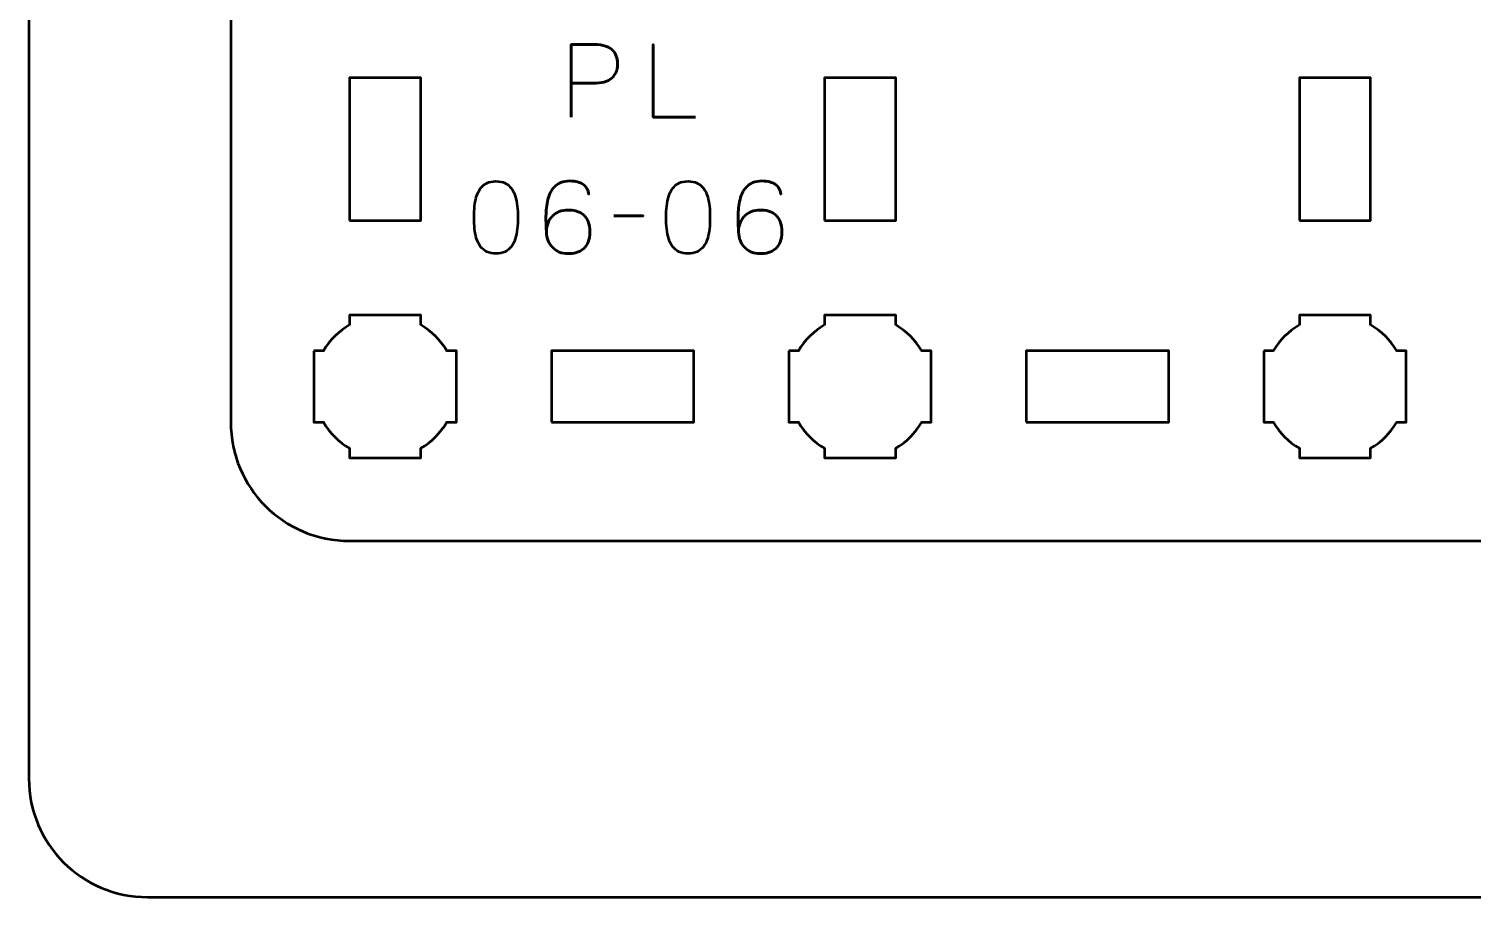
# Model space of a CAD drawing. Header units: centimetres. Extents: x -21 to 0, y -29.7 to 0.
# Drawn here: x -21 to -14.92, y -29.7 to -26.04 of the extents above; entities that cross this region are included whole.
import ezdxf

# ---------------------------------------------------------------- set-up
doc = ezdxf.new("R2010")
doc.units = ezdxf.units.CM
doc.header["$MEASUREMENT"] = 0
doc.layers.add('Layer 1', color=7, linetype='Continuous')

msp = doc.modelspace()

# ---------------------------------------------------------------- linework, layer by layer
at = {"layer": 'Layer 1', "lineweight": 53}
for points in [[(-19.64999, -26.85002), (-19.34999, -26.85002), (-19.34999, -26.25002), (-19.64999, -26.25002), (-19.64999, -26.85002)], [(-17.64999, -26.85002), (-17.34999, -26.85002), (-17.34999, -26.25002), (-17.64999, -26.25002), (-17.64999, -26.85002)], [(-15.64999, -26.85002), (-15.34999, -26.85002), (-15.34999, -26.25002), (-15.64999, -26.25002), (-15.64999, -26.85002)], [(-18.79999, -27.70002), (-18.19999, -27.70002), (-18.19999, -27.40002), (-18.79999, -27.40002), (-18.79999, -27.70002)], [(-16.79999, -27.70002), (-16.19999, -27.70002), (-16.19999, -27.40002), (-16.79999, -27.40002), (-16.79999, -27.70002)]]:
    msp.add_lwpolyline(points, close=True, dxfattribs=at)
at = {"layer": 'Layer 1', "color": 1, "lineweight": 53}
msp.add_open_spline([(-21.00003, -29.19995), (-21.00003, -29.19995), (-21.00003, -5.29992), (-21.00003, -5.29992), (-21.00003, -5.29992), (-21.00003, -5.21709), (-20.93286, -5.14992), (-20.85003, -5.14992), (-20.85003, -5.14992), (-20.7672, -5.14992), (-20.70003, -5.08275), (-20.70003, -4.99992), (-20.70003, -4.99992), (-20.70003, -4.91709), (-20.7672, -4.84992), (-20.85003, -4.84992), (-20.85003, -4.84992), (-20.93286, -4.84992), (-21.00003, -4.78275), (-21.00003, -4.69992), (-21.00003, -4.69992), (-21.00003, -4.61709), (-20.93286, -4.54992), (-20.85003, -4.54992), (-20.85003, -4.54992), (-20.7672, -4.54992), (-20.70003, -4.48275), (-20.70003, -4.39992), (-20.70003, -4.39992), (-20.70003, -4.31709), (-20.7672, -4.24992), (-20.85003, -4.24992), (-20.85003, -4.24992), (-20.93286, -4.24992), (-21.00003, -4.18275), (-21.00003, -4.09992), (-21.00003, -4.09992), (-21.00003, -4.01709), (-20.93286, -3.94992), (-20.85003, -3.94992), (-20.85003, -3.94992), (-20.7672, -3.94992), (-20.70003, -3.88275), (-20.70003, -3.79992), (-20.70003, -3.79992), (-20.70003, -3.71709), (-20.7672, -3.64992), (-20.85003, -3.64992), (-20.85003, -3.64992), (-20.93286, -3.64992), (-21.00003, -3.58275), (-21.00003, -3.49992), (-21.00003, -3.49992), (-21.00003, -3.41709), (-20.93286, -3.34992), (-20.85003, -3.34992), (-20.85003, -3.34992), (-20.7672, -3.34992), (-20.70003, -3.28275), (-20.70003, -3.19992), (-20.70003, -3.19992), (-20.70003, -3.11709), (-20.7672, -3.04992), (-20.85003, -3.04992), (-20.85003, -3.04992), (-20.93286, -3.04992), (-21.00003, -2.98275), (-21.00003, -2.89992), (-21.00003, -2.89992), (-21.00003, -2.81709), (-20.93286, -2.74992), (-20.85003, -2.74992), (-20.85003, -2.74992), (-20.7672, -2.74992), (-20.70003, -2.68275), (-20.70003, -2.59992), (-20.70003, -2.59992), (-20.70003, -2.51709), (-20.7672, -2.44992), (-20.85003, -2.44992), (-20.85003, -2.44992), (-20.93286, -2.44992), (-21.00003, -2.38275), (-21.00003, -2.29992), (-21.00003, -2.29992), (-21.00003, -2.21709), (-20.93286, -2.14992), (-20.85003, -2.14992), (-20.85003, -2.14992), (-20.7672, -2.14992), (-20.70003, -2.08275), (-20.70003, -1.99992), (-20.70003, -1.99992), (-20.70003, -1.91709), (-20.7672, -1.84992), (-20.85003, -1.84992), (-20.85003, -1.84992), (-20.93286, -1.84992), (-21.00003, -1.78275), (-21.00003, -1.69992), (-21.00003, -1.69992), (-21.00003, -1.61709), (-20.93286, -1.54992), (-20.85003, -1.54992), (-20.85003, -1.54992), (-20.7672, -1.54992), (-20.70003, -1.48275), (-20.70003, -1.39992), (-20.70003, -1.39992), (-20.70003, -1.31709), (-20.7672, -1.24992), (-20.85003, -1.24992), (-20.85003, -1.24992), (-20.93286, -1.24992), (-21.00003, -1.18275), (-21.00003, -1.09992), (-21.00003, -1.09992), (-21.00003, -1.09992), (-21.00003, -0.49992), (-21.00003, -0.49992), (-21.00003, -0.49992), (-21.00003, -0.22295), (-20.77694, 0.00004), (-20.49994, 0.00004), (-20.49994, 0.00004), (-20.49994, 0.00004), (-0.50008, 0.00004), (-0.50008, 0.00004), (-0.50008, 0.00004), (-0.22294, 0.00004), (0.00002, -0.22295), (0.00002, -0.49992), (0.00002, -0.49992), (0.00002, -0.49992), (0.00002, -29.19995), (0.00002, -29.19995), (0.00002, -29.19995), (0.00002, -29.47695), (-0.22294, -29.70004), (-0.50008, -29.70004), (-0.50008, -29.70004), (-0.50008, -29.70004), (-20.49994, -29.70004), (-20.49994, -29.70004), (-20.49994, -29.70004), (-20.77694, -29.70004), (-21.00003, -29.47695), (-21.00003, -29.19995)], degree=3, knots=[0, 0, 0, 0, 0.027027, 0.027027, 0.027027, 0.027027, 0.0540541, 0.0540541, 0.0540541, 0.0540541, 0.0810811, 0.0810811, 0.0810811, 0.0810811, 0.1081081, 0.1081081, 0.1081081, 0.1081081, 0.1351351, 0.1351351, 0.1351351, 0.1351351, 0.1621622, 0.1621622, 0.1621622, 0.1621622, 0.1891892, 0.1891892, 0.1891892, 0.1891892, 0.2162162, 0.2162162, 0.2162162, 0.2162162, 0.2432432, 0.2432432, 0.2432432, 0.2432432, 0.2702703, 0.2702703, 0.2702703, 0.2702703, 0.2972973, 0.2972973, 0.2972973, 0.2972973, 0.3243243, 0.3243243, 0.3243243, 0.3243243, 0.3513514, 0.3513514, 0.3513514, 0.3513514, 0.3783784, 0.3783784, 0.3783784, 0.3783784, 0.4054054, 0.4054054, 0.4054054, 0.4054054, 0.4324324, 0.4324324, 0.4324324, 0.4324324, 0.4594595, 0.4594595, 0.4594595, 0.4594595, 0.4864865, 0.4864865, 0.4864865, 0.4864865, 0.5135135, 0.5135135, 0.5135135, 0.5135135, 0.5405405, 0.5405405, 0.5405405, 0.5405405, 0.5675676, 0.5675676, 0.5675676, 0.5675676, 0.5945946, 0.5945946, 0.5945946, 0.5945946, 0.6216216, 0.6216216, 0.6216216, 0.6216216, 0.6486486, 0.6486486, 0.6486486, 0.6486486, 0.6756757, 0.6756757, 0.6756757, 0.6756757, 0.7027027, 0.7027027, 0.7027027, 0.7027027, 0.7297297, 0.7297297, 0.7297297, 0.7297297, 0.7567568, 0.7567568, 0.7567568, 0.7567568, 0.7837838, 0.7837838, 0.7837838, 0.7837838, 0.8108108, 0.8108108, 0.8108108, 0.8108108, 0.8378378, 0.8378378, 0.8378378, 0.8378378, 0.8648649, 0.8648649, 0.8648649, 0.8648649, 0.8918919, 0.8918919, 0.8918919, 0.8918919, 0.9189189, 0.9189189, 0.9189189, 0.9189189, 0.9459459, 0.9459459, 0.9459459, 0.9459459, 0.972973, 0.972973, 0.972973, 0.972973, 1, 1, 1, 1], dxfattribs=at)
at = {"layer": 'Layer 1', "color": 3, "lineweight": 53}
msp.add_open_spline([(-20.14999, -27.70002), (-20.14999, -27.70002), (-20.14999, -17.40002), (-20.14999, -17.40002), (-20.14999, -17.40002), (-20.14999, -17.12393), (-19.92608, -16.90002), (-19.64999, -16.90002), (-19.64999, -16.90002), (-19.64999, -16.90002), (-9.34999, -16.90002), (-9.34999, -16.90002), (-9.34999, -16.90002), (-9.0739, -16.90002), (-8.84999, -17.12393), (-8.84999, -17.40002), (-8.84999, -17.40002), (-8.84999, -17.40002), (-8.84999, -27.70002), (-8.84999, -27.70002), (-8.84999, -27.70002), (-8.84999, -27.97611), (-9.0739, -28.20002), (-9.34999, -28.20002), (-9.34999, -28.20002), (-9.34999, -28.20002), (-19.64999, -28.20002), (-19.64999, -28.20002), (-19.64999, -28.20002), (-19.92608, -28.20002), (-20.14999, -27.97611), (-20.14999, -27.70002)], degree=3, knots=[0, 0, 0, 0, 0.125, 0.125, 0.125, 0.125, 0.25, 0.25, 0.25, 0.25, 0.375, 0.375, 0.375, 0.375, 0.5, 0.5, 0.5, 0.5, 0.625, 0.625, 0.625, 0.625, 0.75, 0.75, 0.75, 0.75, 0.875, 0.875, 0.875, 0.875, 1, 1, 1, 1], dxfattribs=at)
at = {"layer": 'Layer 1', "color": 5, "lineweight": 53}
for points, knots in [([(-18.71694, -26.41494), (-18.71694, -26.41494), (-18.71694, -26.10972), (-18.71694, -26.10972), (-18.71694, -26.10972), (-18.71694, -26.10972), (-18.61957, -26.10972), (-18.61957, -26.10972), (-18.61957, -26.10972), (-18.6001, -26.10979), (-18.58409, -26.11198), (-18.57146, -26.11621), (-18.57146, -26.11621), (-18.5589, -26.12037), (-18.54902, -26.12616), (-18.54189, -26.1335), (-18.54189, -26.1335), (-18.53477, -26.14076), (-18.52969, -26.14909), (-18.52658, -26.15847), (-18.52658, -26.15847), (-18.52355, -26.16786), (-18.52179, -26.17766), (-18.52136, -26.18804), (-18.52136, -26.18804), (-18.52087, -26.19841), (-18.52207, -26.20857), (-18.52489, -26.21844), (-18.52489, -26.21844), (-18.52778, -26.22832), (-18.53265, -26.23728), (-18.53964, -26.24533), (-18.53964, -26.24533), (-18.54655, -26.25337), (-18.55593, -26.25979), (-18.56772, -26.26452), (-18.56772, -26.26452), (-18.5795, -26.26931), (-18.5941, -26.27171), (-18.61153, -26.27185), (-18.61153, -26.27185), (-18.61153, -26.27185), (-18.71694, -26.27185), (-18.71694, -26.27185), (-18.71694, -26.27185), (-18.71694, -26.27185), (-18.61153, -26.27185), (-18.61153, -26.27185), (-18.61153, -26.27185), (-18.59446, -26.27171), (-18.57999, -26.26931), (-18.56828, -26.26452), (-18.56828, -26.26452), (-18.5565, -26.25979), (-18.54711, -26.25337), (-18.54006, -26.24533), (-18.54006, -26.24533), (-18.53307, -26.23728), (-18.52806, -26.22832), (-18.5251, -26.21844), (-18.5251, -26.21844), (-18.52214, -26.20857), (-18.52087, -26.19841), (-18.52136, -26.18804), (-18.52136, -26.18804), (-18.52179, -26.17766), (-18.52355, -26.16786), (-18.52672, -26.15847), (-18.52672, -26.15847), (-18.52983, -26.14909), (-18.53505, -26.14076), (-18.54218, -26.1335), (-18.54218, -26.1335), (-18.54937, -26.12616), (-18.55925, -26.12037), (-18.57181, -26.11621), (-18.57181, -26.11621), (-18.58444, -26.11198), (-18.60031, -26.10979), (-18.61957, -26.10972), (-18.61957, -26.10972), (-18.61957, -26.10972), (-18.71694, -26.10972), (-18.71694, -26.10972), (-18.71694, -26.10972), (-18.71694, -26.10972), (-18.71694, -26.41494), (-18.71694, -26.41494)], [0, 0, 0, 0, 0.0454545, 0.0454545, 0.0454545, 0.0454545, 0.0909091, 0.0909091, 0.0909091, 0.0909091, 0.1363636, 0.1363636, 0.1363636, 0.1363636, 0.1818182, 0.1818182, 0.1818182, 0.1818182, 0.2272727, 0.2272727, 0.2272727, 0.2272727, 0.2727273, 0.2727273, 0.2727273, 0.2727273, 0.3181818, 0.3181818, 0.3181818, 0.3181818, 0.3636364, 0.3636364, 0.3636364, 0.3636364, 0.4090909, 0.4090909, 0.4090909, 0.4090909, 0.4545455, 0.4545455, 0.4545455, 0.4545455, 0.5, 0.5, 0.5, 0.5, 0.5454545, 0.5454545, 0.5454545, 0.5454545, 0.5909091, 0.5909091, 0.5909091, 0.5909091, 0.6363636, 0.6363636, 0.6363636, 0.6363636, 0.6818182, 0.6818182, 0.6818182, 0.6818182, 0.7272727, 0.7272727, 0.7272727, 0.7272727, 0.7727273, 0.7727273, 0.7727273, 0.7727273, 0.8181818, 0.8181818, 0.8181818, 0.8181818, 0.8636364, 0.8636364, 0.8636364, 0.8636364, 0.9090909, 0.9090909, 0.9090909, 0.9090909, 0.9545455, 0.9545455, 0.9545455, 0.9545455, 1, 1, 1, 1]), ([(-18.19244, -26.41494), (-18.19244, -26.41494), (-18.37066, -26.41494), (-18.37066, -26.41494), (-18.37066, -26.41494), (-18.37066, -26.41494), (-18.37066, -26.10972), (-18.37066, -26.10972), (-18.37066, -26.10972), (-18.37066, -26.10972), (-18.37066, -26.41494), (-18.37066, -26.41494), (-18.37066, -26.41494), (-18.37066, -26.41494), (-18.19244, -26.41494), (-18.19244, -26.41494)], [0, 0, 0, 0, 0.25, 0.25, 0.25, 0.25, 0.5, 0.5, 0.5, 0.5, 0.75, 0.75, 0.75, 0.75, 1, 1, 1, 1]), ([(-19.03317, -26.99025), (-19.01836, -26.99018), (-19.00559, -26.98757), (-18.99493, -26.98249), (-18.99493, -26.98249), (-18.98435, -26.97741), (-18.97553, -26.97014), (-18.96848, -26.9609), (-18.96848, -26.9609), (-18.96149, -26.95159), (-18.95599, -26.94058), (-18.9519, -26.92788), (-18.9519, -26.92788), (-18.94787, -26.91518), (-18.94498, -26.90128), (-18.94336, -26.88604), (-18.94336, -26.88604), (-18.94166, -26.8708), (-18.94082, -26.85478), (-18.94089, -26.83785), (-18.94089, -26.83785), (-18.94082, -26.82099), (-18.94166, -26.80497), (-18.94336, -26.7898), (-18.94336, -26.7898), (-18.94498, -26.77463), (-18.94787, -26.76066), (-18.9519, -26.74796), (-18.9519, -26.74796), (-18.95599, -26.73533), (-18.96149, -26.72433), (-18.96848, -26.71494), (-18.96848, -26.71494), (-18.97553, -26.70563), (-18.98435, -26.69836), (-18.99493, -26.69328), (-18.99493, -26.69328), (-19.00559, -26.68813), (-19.01836, -26.68552), (-19.03317, -26.68545), (-19.03317, -26.68545), (-19.04799, -26.68552), (-19.06076, -26.68813), (-19.07142, -26.69328), (-19.07142, -26.69328), (-19.082, -26.69836), (-19.09082, -26.70563), (-19.09787, -26.71494), (-19.09787, -26.71494), (-19.10486, -26.72433), (-19.11036, -26.73533), (-19.11445, -26.74796), (-19.11445, -26.74796), (-19.11848, -26.76066), (-19.12137, -26.77463), (-19.12299, -26.7898), (-19.12299, -26.7898), (-19.12468, -26.80497), (-19.12553, -26.82099), (-19.12546, -26.83785), (-19.12546, -26.83785), (-19.12553, -26.85478), (-19.12468, -26.8708), (-19.12299, -26.88604), (-19.12299, -26.88604), (-19.12137, -26.90128), (-19.11848, -26.91518), (-19.11445, -26.92788), (-19.11445, -26.92788), (-19.11036, -26.94058), (-19.10486, -26.95159), (-19.09787, -26.9609), (-19.09787, -26.9609), (-19.09082, -26.97014), (-19.082, -26.97741), (-19.07142, -26.98249), (-19.07142, -26.98249), (-19.06076, -26.98757), (-19.04799, -26.99018), (-19.03317, -26.99025)], [0, 0, 0, 0, 0.05, 0.05, 0.05, 0.05, 0.1, 0.1, 0.1, 0.1, 0.15, 0.15, 0.15, 0.15, 0.2, 0.2, 0.2, 0.2, 0.25, 0.25, 0.25, 0.25, 0.3, 0.3, 0.3, 0.3, 0.35, 0.35, 0.35, 0.35, 0.4, 0.4, 0.4, 0.4, 0.45, 0.45, 0.45, 0.45, 0.5, 0.5, 0.5, 0.5, 0.55, 0.55, 0.55, 0.55, 0.6, 0.6, 0.6, 0.6, 0.65, 0.65, 0.65, 0.65, 0.7, 0.7, 0.7, 0.7, 0.75, 0.75, 0.75, 0.75, 0.8, 0.8, 0.8, 0.8, 0.85, 0.85, 0.85, 0.85, 0.9, 0.9, 0.9, 0.9, 0.95, 0.95, 0.95, 0.95, 1, 1, 1, 1]), ([(-19.03317, -26.99025), (-19.01836, -26.99018), (-19.00559, -26.98757), (-18.99493, -26.98249), (-18.99493, -26.98249), (-18.98435, -26.97741), (-18.97553, -26.97014), (-18.96848, -26.9609), (-18.96848, -26.9609), (-18.96149, -26.95159), (-18.95599, -26.94058), (-18.9519, -26.92788), (-18.9519, -26.92788), (-18.94787, -26.91518), (-18.94498, -26.90128), (-18.94336, -26.88604), (-18.94336, -26.88604), (-18.94166, -26.8708), (-18.94082, -26.85478), (-18.94089, -26.83785), (-18.94089, -26.83785), (-18.94082, -26.82099), (-18.94166, -26.80497), (-18.94336, -26.7898), (-18.94336, -26.7898), (-18.94498, -26.77463), (-18.94787, -26.76066), (-18.9519, -26.74796), (-18.9519, -26.74796), (-18.95599, -26.73533), (-18.96149, -26.72433), (-18.96848, -26.71494), (-18.96848, -26.71494), (-18.97553, -26.70563), (-18.98435, -26.69836), (-18.99493, -26.69328), (-18.99493, -26.69328), (-19.00559, -26.68813), (-19.01836, -26.68552), (-19.03317, -26.68545), (-19.03317, -26.68545), (-19.04799, -26.68552), (-19.06076, -26.68813), (-19.07142, -26.69328), (-19.07142, -26.69328), (-19.082, -26.69836), (-19.09082, -26.70563), (-19.09787, -26.71494), (-19.09787, -26.71494), (-19.10486, -26.72433), (-19.11036, -26.73533), (-19.11445, -26.74796), (-19.11445, -26.74796), (-19.11848, -26.76066), (-19.12137, -26.77463), (-19.12299, -26.7898), (-19.12299, -26.7898), (-19.12468, -26.80497), (-19.12553, -26.82099), (-19.12546, -26.83785), (-19.12546, -26.83785), (-19.12553, -26.85478), (-19.12468, -26.8708), (-19.12299, -26.88604), (-19.12299, -26.88604), (-19.12137, -26.90128), (-19.11848, -26.91518), (-19.11445, -26.92788), (-19.11445, -26.92788), (-19.11036, -26.94058), (-19.10486, -26.95159), (-19.09787, -26.9609), (-19.09787, -26.9609), (-19.09082, -26.97014), (-19.082, -26.97741), (-19.07142, -26.98249), (-19.07142, -26.98249), (-19.06076, -26.98757), (-19.04799, -26.99018), (-19.03317, -26.99025)], [0, 0, 0, 0, 0.05, 0.05, 0.05, 0.05, 0.1, 0.1, 0.1, 0.1, 0.15, 0.15, 0.15, 0.15, 0.2, 0.2, 0.2, 0.2, 0.25, 0.25, 0.25, 0.25, 0.3, 0.3, 0.3, 0.3, 0.35, 0.35, 0.35, 0.35, 0.4, 0.4, 0.4, 0.4, 0.45, 0.45, 0.45, 0.45, 0.5, 0.5, 0.5, 0.5, 0.55, 0.55, 0.55, 0.55, 0.6, 0.6, 0.6, 0.6, 0.65, 0.65, 0.65, 0.65, 0.7, 0.7, 0.7, 0.7, 0.75, 0.75, 0.75, 0.75, 0.8, 0.8, 0.8, 0.8, 0.85, 0.85, 0.85, 0.85, 0.9, 0.9, 0.9, 0.9, 0.95, 0.95, 0.95, 0.95, 1, 1, 1, 1]), ([(-18.82066, -26.89839), (-18.82059, -26.88456), (-18.81834, -26.87207), (-18.81382, -26.86078), (-18.81382, -26.86078), (-18.80938, -26.84956), (-18.8031, -26.8399), (-18.79498, -26.83178), (-18.79498, -26.83178), (-18.78694, -26.82374), (-18.77741, -26.81753), (-18.76655, -26.81316), (-18.76655, -26.81316), (-18.75568, -26.80878), (-18.74376, -26.8066), (-18.73092, -26.80652), (-18.73092, -26.80652), (-18.71801, -26.80645), (-18.70594, -26.80808), (-18.69472, -26.81132), (-18.69472, -26.81132), (-18.6835, -26.8145), (-18.6737, -26.81972), (-18.66516, -26.82692), (-18.66516, -26.82692), (-18.65662, -26.83404), (-18.64992, -26.8435), (-18.64512, -26.85528), (-18.64512, -26.85528), (-18.64033, -26.86706), (-18.63786, -26.88138), (-18.63779, -26.89839), (-18.63779, -26.89839), (-18.63786, -26.91539), (-18.64033, -26.92971), (-18.64512, -26.9415), (-18.64512, -26.9415), (-18.64992, -26.95328), (-18.65662, -26.96273), (-18.66516, -26.96986), (-18.66516, -26.96986), (-18.6737, -26.97706), (-18.6835, -26.98228), (-18.69472, -26.98545), (-18.69472, -26.98545), (-18.70594, -26.9887), (-18.71801, -26.99032), (-18.73092, -26.99025), (-18.73092, -26.99025), (-18.74376, -26.99018), (-18.75554, -26.98799), (-18.76634, -26.98362), (-18.76634, -26.98362), (-18.77706, -26.97924), (-18.78637, -26.97303), (-18.79435, -26.96492), (-18.79435, -26.96492), (-18.80232, -26.95688), (-18.8086, -26.94721), (-18.81311, -26.93592), (-18.81311, -26.93592), (-18.8177, -26.9247), (-18.82017, -26.91222), (-18.82066, -26.89839), (-18.82066, -26.89839), (-18.82095, -26.8914), (-18.8213, -26.88308), (-18.82179, -26.87341), (-18.82179, -26.87341), (-18.82229, -26.86367), (-18.82257, -26.85309), (-18.82264, -26.84173), (-18.82264, -26.84173), (-18.82271, -26.8303), (-18.82236, -26.81852), (-18.82144, -26.80645), (-18.82144, -26.80645), (-18.82059, -26.79432), (-18.8189, -26.78239), (-18.81643, -26.77061), (-18.81643, -26.77061), (-18.81396, -26.7589), (-18.81043, -26.74782), (-18.80578, -26.73745), (-18.80578, -26.73745), (-18.80112, -26.72708), (-18.79512, -26.71791), (-18.78771, -26.70993), (-18.78771, -26.70993), (-18.78024, -26.70196), (-18.77113, -26.69568), (-18.76034, -26.6911), (-18.76034, -26.6911), (-18.74954, -26.68658), (-18.73677, -26.68425), (-18.72203, -26.68418), (-18.72203, -26.68418), (-18.70919, -26.68425), (-18.69832, -26.68552), (-18.68929, -26.68799), (-18.68929, -26.68799), (-18.68026, -26.69046), (-18.67285, -26.69378), (-18.66692, -26.69787), (-18.66692, -26.69787), (-18.66107, -26.70203), (-18.65641, -26.70655), (-18.65303, -26.71156), (-18.65303, -26.71156), (-18.64964, -26.7165), (-18.6471, -26.72151), (-18.64555, -26.72652), (-18.64555, -26.72652), (-18.64392, -26.73152), (-18.64287, -26.73618), (-18.64244, -26.74049), (-18.64244, -26.74049), (-18.64287, -26.73618), (-18.64392, -26.73152), (-18.64555, -26.72652), (-18.64555, -26.72652), (-18.6471, -26.72151), (-18.64964, -26.7165), (-18.65303, -26.71156), (-18.65303, -26.71156), (-18.65641, -26.70655), (-18.66107, -26.70203), (-18.66692, -26.69787), (-18.66692, -26.69787), (-18.67285, -26.69378), (-18.68026, -26.69046), (-18.68929, -26.68799), (-18.68929, -26.68799), (-18.69832, -26.68552), (-18.70919, -26.68425), (-18.72203, -26.68418), (-18.72203, -26.68418), (-18.73677, -26.68425), (-18.74954, -26.68658), (-18.76034, -26.6911), (-18.76034, -26.6911), (-18.77113, -26.69568), (-18.78024, -26.70196), (-18.78771, -26.70993), (-18.78771, -26.70993), (-18.79512, -26.71791), (-18.80112, -26.72708), (-18.80578, -26.73745), (-18.80578, -26.73745), (-18.81043, -26.74782), (-18.81396, -26.7589), (-18.81643, -26.77061), (-18.81643, -26.77061), (-18.8189, -26.78239), (-18.82059, -26.79432), (-18.82144, -26.80645), (-18.82144, -26.80645), (-18.82236, -26.81852), (-18.82271, -26.8303), (-18.82264, -26.84173), (-18.82264, -26.84173), (-18.82257, -26.85309), (-18.82229, -26.86367), (-18.82179, -26.87341), (-18.82179, -26.87341), (-18.8213, -26.88308), (-18.82095, -26.8914), (-18.82066, -26.89839), (-18.82066, -26.89839), (-18.82017, -26.91222), (-18.8177, -26.9247), (-18.81311, -26.93592), (-18.81311, -26.93592), (-18.8086, -26.94721), (-18.80232, -26.95688), (-18.79435, -26.96492), (-18.79435, -26.96492), (-18.78637, -26.97303), (-18.77706, -26.97924), (-18.76634, -26.98362), (-18.76634, -26.98362), (-18.75554, -26.98799), (-18.74376, -26.99018), (-18.73092, -26.99025), (-18.73092, -26.99025), (-18.71801, -26.99032), (-18.70594, -26.9887), (-18.69472, -26.98545), (-18.69472, -26.98545), (-18.6835, -26.98228), (-18.6737, -26.97706), (-18.66516, -26.96986), (-18.66516, -26.96986), (-18.65662, -26.96273), (-18.64992, -26.95328), (-18.64512, -26.9415), (-18.64512, -26.9415), (-18.64033, -26.92971), (-18.63786, -26.91539), (-18.63779, -26.89839), (-18.63779, -26.89839), (-18.63786, -26.88138), (-18.64033, -26.86706), (-18.64512, -26.85528), (-18.64512, -26.85528), (-18.64992, -26.8435), (-18.65662, -26.83404), (-18.66516, -26.82692), (-18.66516, -26.82692), (-18.6737, -26.81972), (-18.6835, -26.8145), (-18.69472, -26.81132), (-18.69472, -26.81132), (-18.70594, -26.80808), (-18.71801, -26.80645), (-18.73092, -26.80652), (-18.73092, -26.80652), (-18.74376, -26.8066), (-18.75568, -26.80878), (-18.76655, -26.81316), (-18.76655, -26.81316), (-18.77741, -26.81753), (-18.78694, -26.82374), (-18.79498, -26.83178), (-18.79498, -26.83178), (-18.8031, -26.8399), (-18.80938, -26.84956), (-18.81382, -26.86078), (-18.81382, -26.86078), (-18.81834, -26.87207), (-18.82059, -26.88456), (-18.82066, -26.89839)], [0, 0, 0, 0, 0.0172414, 0.0172414, 0.0172414, 0.0172414, 0.0344828, 0.0344828, 0.0344828, 0.0344828, 0.0517241, 0.0517241, 0.0517241, 0.0517241, 0.0689655, 0.0689655, 0.0689655, 0.0689655, 0.0862069, 0.0862069, 0.0862069, 0.0862069, 0.1034483, 0.1034483, 0.1034483, 0.1034483, 0.1206897, 0.1206897, 0.1206897, 0.1206897, 0.137931, 0.137931, 0.137931, 0.137931, 0.1551724, 0.1551724, 0.1551724, 0.1551724, 0.1724138, 0.1724138, 0.1724138, 0.1724138, 0.1896552, 0.1896552, 0.1896552, 0.1896552, 0.2068966, 0.2068966, 0.2068966, 0.2068966, 0.2241379, 0.2241379, 0.2241379, 0.2241379, 0.2413793, 0.2413793, 0.2413793, 0.2413793, 0.2586207, 0.2586207, 0.2586207, 0.2586207, 0.2758621, 0.2758621, 0.2758621, 0.2758621, 0.2931034, 0.2931034, 0.2931034, 0.2931034, 0.3103448, 0.3103448, 0.3103448, 0.3103448, 0.3275862, 0.3275862, 0.3275862, 0.3275862, 0.3448276, 0.3448276, 0.3448276, 0.3448276, 0.362069, 0.362069, 0.362069, 0.362069, 0.3793103, 0.3793103, 0.3793103, 0.3793103, 0.3965517, 0.3965517, 0.3965517, 0.3965517, 0.4137931, 0.4137931, 0.4137931, 0.4137931, 0.4310345, 0.4310345, 0.4310345, 0.4310345, 0.4482759, 0.4482759, 0.4482759, 0.4482759, 0.4655172, 0.4655172, 0.4655172, 0.4655172, 0.4827586, 0.4827586, 0.4827586, 0.4827586, 0.5, 0.5, 0.5, 0.5, 0.5172414, 0.5172414, 0.5172414, 0.5172414, 0.5344828, 0.5344828, 0.5344828, 0.5344828, 0.5517241, 0.5517241, 0.5517241, 0.5517241, 0.5689655, 0.5689655, 0.5689655, 0.5689655, 0.5862069, 0.5862069, 0.5862069, 0.5862069, 0.6034483, 0.6034483, 0.6034483, 0.6034483, 0.6206897, 0.6206897, 0.6206897, 0.6206897, 0.637931, 0.637931, 0.637931, 0.637931, 0.6551724, 0.6551724, 0.6551724, 0.6551724, 0.6724138, 0.6724138, 0.6724138, 0.6724138, 0.6896552, 0.6896552, 0.6896552, 0.6896552, 0.7068966, 0.7068966, 0.7068966, 0.7068966, 0.7241379, 0.7241379, 0.7241379, 0.7241379, 0.7413793, 0.7413793, 0.7413793, 0.7413793, 0.7586207, 0.7586207, 0.7586207, 0.7586207, 0.7758621, 0.7758621, 0.7758621, 0.7758621, 0.7931034, 0.7931034, 0.7931034, 0.7931034, 0.8103448, 0.8103448, 0.8103448, 0.8103448, 0.8275862, 0.8275862, 0.8275862, 0.8275862, 0.8448276, 0.8448276, 0.8448276, 0.8448276, 0.862069, 0.862069, 0.862069, 0.862069, 0.8793103, 0.8793103, 0.8793103, 0.8793103, 0.8965517, 0.8965517, 0.8965517, 0.8965517, 0.9137931, 0.9137931, 0.9137931, 0.9137931, 0.9310345, 0.9310345, 0.9310345, 0.9310345, 0.9482759, 0.9482759, 0.9482759, 0.9482759, 0.9655172, 0.9655172, 0.9655172, 0.9655172, 0.9827586, 0.9827586, 0.9827586, 0.9827586, 1, 1, 1, 1]), ([(-18.22419, -26.99025), (-18.20938, -26.99018), (-18.19661, -26.98757), (-18.18595, -26.98249), (-18.18595, -26.98249), (-18.17537, -26.97741), (-18.16655, -26.97014), (-18.1595, -26.9609), (-18.1595, -26.9609), (-18.15251, -26.95159), (-18.14701, -26.94058), (-18.14292, -26.92788), (-18.14292, -26.92788), (-18.13889, -26.91518), (-18.136, -26.90128), (-18.13438, -26.88604), (-18.13438, -26.88604), (-18.13268, -26.8708), (-18.13184, -26.85478), (-18.13191, -26.83785), (-18.13191, -26.83785), (-18.13184, -26.82099), (-18.13268, -26.80497), (-18.13438, -26.7898), (-18.13438, -26.7898), (-18.136, -26.77463), (-18.13889, -26.76066), (-18.14292, -26.74796), (-18.14292, -26.74796), (-18.14701, -26.73533), (-18.15251, -26.72433), (-18.1595, -26.71494), (-18.1595, -26.71494), (-18.16655, -26.70563), (-18.17537, -26.69836), (-18.18595, -26.69328), (-18.18595, -26.69328), (-18.19661, -26.68813), (-18.20938, -26.68552), (-18.22419, -26.68545), (-18.22419, -26.68545), (-18.23901, -26.68552), (-18.25178, -26.68813), (-18.26244, -26.69328), (-18.26244, -26.69328), (-18.27302, -26.69836), (-18.28184, -26.70563), (-18.28889, -26.71494), (-18.28889, -26.71494), (-18.29588, -26.72433), (-18.30138, -26.73533), (-18.30547, -26.74796), (-18.30547, -26.74796), (-18.3095, -26.76066), (-18.31239, -26.77463), (-18.31401, -26.7898), (-18.31401, -26.7898), (-18.3157, -26.80497), (-18.31655, -26.82099), (-18.31648, -26.83785), (-18.31648, -26.83785), (-18.31655, -26.85478), (-18.3157, -26.8708), (-18.31401, -26.88604), (-18.31401, -26.88604), (-18.31239, -26.90128), (-18.3095, -26.91518), (-18.30547, -26.92788), (-18.30547, -26.92788), (-18.30138, -26.94058), (-18.29588, -26.95159), (-18.28889, -26.9609), (-18.28889, -26.9609), (-18.28184, -26.97014), (-18.27302, -26.97741), (-18.26244, -26.98249), (-18.26244, -26.98249), (-18.25178, -26.98757), (-18.23901, -26.99018), (-18.22419, -26.99025)], [0, 0, 0, 0, 0.05, 0.05, 0.05, 0.05, 0.1, 0.1, 0.1, 0.1, 0.15, 0.15, 0.15, 0.15, 0.2, 0.2, 0.2, 0.2, 0.25, 0.25, 0.25, 0.25, 0.3, 0.3, 0.3, 0.3, 0.35, 0.35, 0.35, 0.35, 0.4, 0.4, 0.4, 0.4, 0.45, 0.45, 0.45, 0.45, 0.5, 0.5, 0.5, 0.5, 0.55, 0.55, 0.55, 0.55, 0.6, 0.6, 0.6, 0.6, 0.65, 0.65, 0.65, 0.65, 0.7, 0.7, 0.7, 0.7, 0.75, 0.75, 0.75, 0.75, 0.8, 0.8, 0.8, 0.8, 0.85, 0.85, 0.85, 0.85, 0.9, 0.9, 0.9, 0.9, 0.95, 0.95, 0.95, 0.95, 1, 1, 1, 1]), ([(-18.22419, -26.99025), (-18.20938, -26.99018), (-18.19661, -26.98757), (-18.18595, -26.98249), (-18.18595, -26.98249), (-18.17537, -26.97741), (-18.16655, -26.97014), (-18.1595, -26.9609), (-18.1595, -26.9609), (-18.15251, -26.95159), (-18.14701, -26.94058), (-18.14292, -26.92788), (-18.14292, -26.92788), (-18.13889, -26.91518), (-18.136, -26.90128), (-18.13438, -26.88604), (-18.13438, -26.88604), (-18.13268, -26.8708), (-18.13184, -26.85478), (-18.13191, -26.83785), (-18.13191, -26.83785), (-18.13184, -26.82099), (-18.13268, -26.80497), (-18.13438, -26.7898), (-18.13438, -26.7898), (-18.136, -26.77463), (-18.13889, -26.76066), (-18.14292, -26.74796), (-18.14292, -26.74796), (-18.14701, -26.73533), (-18.15251, -26.72433), (-18.1595, -26.71494), (-18.1595, -26.71494), (-18.16655, -26.70563), (-18.17537, -26.69836), (-18.18595, -26.69328), (-18.18595, -26.69328), (-18.19661, -26.68813), (-18.20938, -26.68552), (-18.22419, -26.68545), (-18.22419, -26.68545), (-18.23901, -26.68552), (-18.25178, -26.68813), (-18.26244, -26.69328), (-18.26244, -26.69328), (-18.27302, -26.69836), (-18.28184, -26.70563), (-18.28889, -26.71494), (-18.28889, -26.71494), (-18.29588, -26.72433), (-18.30138, -26.73533), (-18.30547, -26.74796), (-18.30547, -26.74796), (-18.3095, -26.76066), (-18.31239, -26.77463), (-18.31401, -26.7898), (-18.31401, -26.7898), (-18.3157, -26.80497), (-18.31655, -26.82099), (-18.31648, -26.83785), (-18.31648, -26.83785), (-18.31655, -26.85478), (-18.3157, -26.8708), (-18.31401, -26.88604), (-18.31401, -26.88604), (-18.31239, -26.90128), (-18.3095, -26.91518), (-18.30547, -26.92788), (-18.30547, -26.92788), (-18.30138, -26.94058), (-18.29588, -26.95159), (-18.28889, -26.9609), (-18.28889, -26.9609), (-18.28184, -26.97014), (-18.27302, -26.97741), (-18.26244, -26.98249), (-18.26244, -26.98249), (-18.25178, -26.98757), (-18.23901, -26.99018), (-18.22419, -26.99025)], [0, 0, 0, 0, 0.05, 0.05, 0.05, 0.05, 0.1, 0.1, 0.1, 0.1, 0.15, 0.15, 0.15, 0.15, 0.2, 0.2, 0.2, 0.2, 0.25, 0.25, 0.25, 0.25, 0.3, 0.3, 0.3, 0.3, 0.35, 0.35, 0.35, 0.35, 0.4, 0.4, 0.4, 0.4, 0.45, 0.45, 0.45, 0.45, 0.5, 0.5, 0.5, 0.5, 0.55, 0.55, 0.55, 0.55, 0.6, 0.6, 0.6, 0.6, 0.65, 0.65, 0.65, 0.65, 0.7, 0.7, 0.7, 0.7, 0.75, 0.75, 0.75, 0.75, 0.8, 0.8, 0.8, 0.8, 0.85, 0.85, 0.85, 0.85, 0.9, 0.9, 0.9, 0.9, 0.95, 0.95, 0.95, 0.95, 1, 1, 1, 1]), ([(-18.01168, -26.89839), (-18.01161, -26.88456), (-18.00936, -26.87207), (-18.00484, -26.86078), (-18.00484, -26.86078), (-18.0004, -26.84956), (-17.99412, -26.8399), (-17.986, -26.83178), (-17.986, -26.83178), (-17.97796, -26.82374), (-17.96843, -26.81753), (-17.95757, -26.81316), (-17.95757, -26.81316), (-17.9467, -26.80878), (-17.93478, -26.8066), (-17.92194, -26.80652), (-17.92194, -26.80652), (-17.90903, -26.80645), (-17.89696, -26.80808), (-17.88574, -26.81132), (-17.88574, -26.81132), (-17.87452, -26.8145), (-17.86472, -26.81972), (-17.85618, -26.82692), (-17.85618, -26.82692), (-17.84764, -26.83404), (-17.84094, -26.8435), (-17.83614, -26.85528), (-17.83614, -26.85528), (-17.83135, -26.86706), (-17.82888, -26.88138), (-17.82881, -26.89839), (-17.82881, -26.89839), (-17.82888, -26.91539), (-17.83135, -26.92971), (-17.83614, -26.9415), (-17.83614, -26.9415), (-17.84094, -26.95328), (-17.84764, -26.96273), (-17.85618, -26.96986), (-17.85618, -26.96986), (-17.86472, -26.97706), (-17.87452, -26.98228), (-17.88574, -26.98545), (-17.88574, -26.98545), (-17.89696, -26.9887), (-17.90903, -26.99032), (-17.92194, -26.99025), (-17.92194, -26.99025), (-17.93478, -26.99018), (-17.94656, -26.98799), (-17.95736, -26.98362), (-17.95736, -26.98362), (-17.96808, -26.97924), (-17.97739, -26.97303), (-17.98537, -26.96492), (-17.98537, -26.96492), (-17.99334, -26.95688), (-17.99962, -26.94721), (-18.00413, -26.93592), (-18.00413, -26.93592), (-18.00872, -26.9247), (-18.01119, -26.91222), (-18.01168, -26.89839), (-18.01168, -26.89839), (-18.01197, -26.8914), (-18.01232, -26.88308), (-18.01281, -26.87341), (-18.01281, -26.87341), (-18.01331, -26.86367), (-18.01359, -26.85309), (-18.01366, -26.84173), (-18.01366, -26.84173), (-18.01373, -26.8303), (-18.01338, -26.81852), (-18.01246, -26.80645), (-18.01246, -26.80645), (-18.01161, -26.79432), (-18.00992, -26.78239), (-18.00745, -26.77061), (-18.00745, -26.77061), (-18.00498, -26.7589), (-18.00145, -26.74782), (-17.9968, -26.73745), (-17.9968, -26.73745), (-17.99214, -26.72708), (-17.98614, -26.71791), (-17.97873, -26.70993), (-17.97873, -26.70993), (-17.97126, -26.70196), (-17.96215, -26.69568), (-17.95136, -26.6911), (-17.95136, -26.6911), (-17.94056, -26.68658), (-17.92779, -26.68425), (-17.91305, -26.68418), (-17.91305, -26.68418), (-17.90021, -26.68425), (-17.88934, -26.68552), (-17.88031, -26.68799), (-17.88031, -26.68799), (-17.87128, -26.69046), (-17.86387, -26.69378), (-17.85794, -26.69787), (-17.85794, -26.69787), (-17.85209, -26.70203), (-17.84743, -26.70655), (-17.84405, -26.71156), (-17.84405, -26.71156), (-17.84066, -26.7165), (-17.83812, -26.72151), (-17.83657, -26.72652), (-17.83657, -26.72652), (-17.83494, -26.73152), (-17.83389, -26.73618), (-17.83346, -26.74049), (-17.83346, -26.74049), (-17.83389, -26.73618), (-17.83494, -26.73152), (-17.83657, -26.72652), (-17.83657, -26.72652), (-17.83812, -26.72151), (-17.84066, -26.7165), (-17.84405, -26.71156), (-17.84405, -26.71156), (-17.84743, -26.70655), (-17.85209, -26.70203), (-17.85794, -26.69787), (-17.85794, -26.69787), (-17.86387, -26.69378), (-17.87128, -26.69046), (-17.88031, -26.68799), (-17.88031, -26.68799), (-17.88934, -26.68552), (-17.90021, -26.68425), (-17.91305, -26.68418), (-17.91305, -26.68418), (-17.92779, -26.68425), (-17.94056, -26.68658), (-17.95136, -26.6911), (-17.95136, -26.6911), (-17.96215, -26.69568), (-17.97126, -26.70196), (-17.97873, -26.70993), (-17.97873, -26.70993), (-17.98614, -26.71791), (-17.99214, -26.72708), (-17.9968, -26.73745), (-17.9968, -26.73745), (-18.00145, -26.74782), (-18.00498, -26.7589), (-18.00745, -26.77061), (-18.00745, -26.77061), (-18.00992, -26.78239), (-18.01161, -26.79432), (-18.01246, -26.80645), (-18.01246, -26.80645), (-18.01338, -26.81852), (-18.01373, -26.8303), (-18.01366, -26.84173), (-18.01366, -26.84173), (-18.01359, -26.85309), (-18.01331, -26.86367), (-18.01281, -26.87341), (-18.01281, -26.87341), (-18.01232, -26.88308), (-18.01197, -26.8914), (-18.01168, -26.89839), (-18.01168, -26.89839), (-18.01119, -26.91222), (-18.00872, -26.9247), (-18.00413, -26.93592), (-18.00413, -26.93592), (-17.99962, -26.94721), (-17.99334, -26.95688), (-17.98537, -26.96492), (-17.98537, -26.96492), (-17.97739, -26.97303), (-17.96808, -26.97924), (-17.95736, -26.98362), (-17.95736, -26.98362), (-17.94656, -26.98799), (-17.93478, -26.99018), (-17.92194, -26.99025), (-17.92194, -26.99025), (-17.90903, -26.99032), (-17.89696, -26.9887), (-17.88574, -26.98545), (-17.88574, -26.98545), (-17.87452, -26.98228), (-17.86472, -26.97706), (-17.85618, -26.96986), (-17.85618, -26.96986), (-17.84764, -26.96273), (-17.84094, -26.95328), (-17.83614, -26.9415), (-17.83614, -26.9415), (-17.83135, -26.92971), (-17.82888, -26.91539), (-17.82881, -26.89839), (-17.82881, -26.89839), (-17.82888, -26.88138), (-17.83135, -26.86706), (-17.83614, -26.85528), (-17.83614, -26.85528), (-17.84094, -26.8435), (-17.84764, -26.83404), (-17.85618, -26.82692), (-17.85618, -26.82692), (-17.86472, -26.81972), (-17.87452, -26.8145), (-17.88574, -26.81132), (-17.88574, -26.81132), (-17.89696, -26.80808), (-17.90903, -26.80645), (-17.92194, -26.80652), (-17.92194, -26.80652), (-17.93478, -26.8066), (-17.9467, -26.80878), (-17.95757, -26.81316), (-17.95757, -26.81316), (-17.96843, -26.81753), (-17.97796, -26.82374), (-17.986, -26.83178), (-17.986, -26.83178), (-17.99412, -26.8399), (-18.0004, -26.84956), (-18.00484, -26.86078), (-18.00484, -26.86078), (-18.00936, -26.87207), (-18.01161, -26.88456), (-18.01168, -26.89839)], [0, 0, 0, 0, 0.0172414, 0.0172414, 0.0172414, 0.0172414, 0.0344828, 0.0344828, 0.0344828, 0.0344828, 0.0517241, 0.0517241, 0.0517241, 0.0517241, 0.0689655, 0.0689655, 0.0689655, 0.0689655, 0.0862069, 0.0862069, 0.0862069, 0.0862069, 0.1034483, 0.1034483, 0.1034483, 0.1034483, 0.1206897, 0.1206897, 0.1206897, 0.1206897, 0.137931, 0.137931, 0.137931, 0.137931, 0.1551724, 0.1551724, 0.1551724, 0.1551724, 0.1724138, 0.1724138, 0.1724138, 0.1724138, 0.1896552, 0.1896552, 0.1896552, 0.1896552, 0.2068966, 0.2068966, 0.2068966, 0.2068966, 0.2241379, 0.2241379, 0.2241379, 0.2241379, 0.2413793, 0.2413793, 0.2413793, 0.2413793, 0.2586207, 0.2586207, 0.2586207, 0.2586207, 0.2758621, 0.2758621, 0.2758621, 0.2758621, 0.2931034, 0.2931034, 0.2931034, 0.2931034, 0.3103448, 0.3103448, 0.3103448, 0.3103448, 0.3275862, 0.3275862, 0.3275862, 0.3275862, 0.3448276, 0.3448276, 0.3448276, 0.3448276, 0.362069, 0.362069, 0.362069, 0.362069, 0.3793103, 0.3793103, 0.3793103, 0.3793103, 0.3965517, 0.3965517, 0.3965517, 0.3965517, 0.4137931, 0.4137931, 0.4137931, 0.4137931, 0.4310345, 0.4310345, 0.4310345, 0.4310345, 0.4482759, 0.4482759, 0.4482759, 0.4482759, 0.4655172, 0.4655172, 0.4655172, 0.4655172, 0.4827586, 0.4827586, 0.4827586, 0.4827586, 0.5, 0.5, 0.5, 0.5, 0.5172414, 0.5172414, 0.5172414, 0.5172414, 0.5344828, 0.5344828, 0.5344828, 0.5344828, 0.5517241, 0.5517241, 0.5517241, 0.5517241, 0.5689655, 0.5689655, 0.5689655, 0.5689655, 0.5862069, 0.5862069, 0.5862069, 0.5862069, 0.6034483, 0.6034483, 0.6034483, 0.6034483, 0.6206897, 0.6206897, 0.6206897, 0.6206897, 0.637931, 0.637931, 0.637931, 0.637931, 0.6551724, 0.6551724, 0.6551724, 0.6551724, 0.6724138, 0.6724138, 0.6724138, 0.6724138, 0.6896552, 0.6896552, 0.6896552, 0.6896552, 0.7068966, 0.7068966, 0.7068966, 0.7068966, 0.7241379, 0.7241379, 0.7241379, 0.7241379, 0.7413793, 0.7413793, 0.7413793, 0.7413793, 0.7586207, 0.7586207, 0.7586207, 0.7586207, 0.7758621, 0.7758621, 0.7758621, 0.7758621, 0.7931034, 0.7931034, 0.7931034, 0.7931034, 0.8103448, 0.8103448, 0.8103448, 0.8103448, 0.8275862, 0.8275862, 0.8275862, 0.8275862, 0.8448276, 0.8448276, 0.8448276, 0.8448276, 0.862069, 0.862069, 0.862069, 0.862069, 0.8793103, 0.8793103, 0.8793103, 0.8793103, 0.8965517, 0.8965517, 0.8965517, 0.8965517, 0.9137931, 0.9137931, 0.9137931, 0.9137931, 0.9310345, 0.9310345, 0.9310345, 0.9310345, 0.9482759, 0.9482759, 0.9482759, 0.9482759, 0.9655172, 0.9655172, 0.9655172, 0.9655172, 0.9827586, 0.9827586, 0.9827586, 0.9827586, 1, 1, 1, 1]), ([(-18.53661, -26.83065), (-18.53661, -26.83065), (-18.41342, -26.83065), (-18.41342, -26.83065), (-18.41342, -26.83065), (-18.41342, -26.83065), (-18.53661, -26.83065), (-18.53661, -26.83065)], [0, 0, 0, 0, 0.5, 0.5, 0.5, 0.5, 1, 1, 1, 1])]:
    msp.add_open_spline(points, degree=3, knots=knots, dxfattribs=at)
at = {"layer": 'Layer 1', "lineweight": 53}
for points in [[(-19.79999, -27.40002), (-19.79999, -27.40002), (-19.75984, -27.40002), (-19.75984, -27.40002), (-19.75984, -27.40002), (-19.73349, -27.35449), (-19.69552, -27.31652), (-19.64999, -27.29017), (-19.64999, -27.29017), (-19.64999, -27.29017), (-19.64999, -27.25002), (-19.64999, -27.25002), (-19.64999, -27.25002), (-19.64999, -27.25002), (-19.49999, -27.25002), (-19.49999, -27.25002), (-19.49999, -27.25002), (-19.49999, -27.25002), (-19.34999, -27.25002), (-19.34999, -27.25002), (-19.34999, -27.25002), (-19.34999, -27.25002), (-19.34999, -27.29017), (-19.34999, -27.29017), (-19.34999, -27.29017), (-19.30446, -27.31652), (-19.26649, -27.35449), (-19.24014, -27.40002), (-19.24014, -27.40002), (-19.24014, -27.40002), (-19.19999, -27.40002), (-19.19999, -27.40002), (-19.19999, -27.40002), (-19.19999, -27.40002), (-19.19999, -27.55002), (-19.19999, -27.55002), (-19.19999, -27.55002), (-19.19999, -27.55002), (-19.19999, -27.70002), (-19.19999, -27.70002), (-19.19999, -27.70002), (-19.19999, -27.70002), (-19.24014, -27.70002), (-19.24014, -27.70002), (-19.24014, -27.70002), (-19.26649, -27.74555), (-19.30446, -27.78352), (-19.34999, -27.80987), (-19.34999, -27.80987), (-19.34999, -27.80987), (-19.34999, -27.85002), (-19.34999, -27.85002), (-19.34999, -27.85002), (-19.34999, -27.85002), (-19.49999, -27.85002), (-19.49999, -27.85002), (-19.49999, -27.85002), (-19.49999, -27.85002), (-19.64999, -27.85002), (-19.64999, -27.85002), (-19.64999, -27.85002), (-19.64999, -27.85002), (-19.64999, -27.80987), (-19.64999, -27.80987), (-19.64999, -27.80987), (-19.69552, -27.78352), (-19.73349, -27.74555), (-19.75984, -27.70002), (-19.75984, -27.70002), (-19.75984, -27.70002), (-19.79999, -27.70002), (-19.79999, -27.70002), (-19.79999, -27.70002), (-19.79999, -27.70002), (-19.79999, -27.55002), (-19.79999, -27.55002), (-19.79999, -27.55002), (-19.79999, -27.55002), (-19.79999, -27.40002), (-19.79999, -27.40002)], [(-17.79999, -27.40002), (-17.79999, -27.40002), (-17.75984, -27.40002), (-17.75984, -27.40002), (-17.75984, -27.40002), (-17.73349, -27.35449), (-17.69552, -27.31652), (-17.64999, -27.29017), (-17.64999, -27.29017), (-17.64999, -27.29017), (-17.64999, -27.25002), (-17.64999, -27.25002), (-17.64999, -27.25002), (-17.64999, -27.25002), (-17.49999, -27.25002), (-17.49999, -27.25002), (-17.49999, -27.25002), (-17.49999, -27.25002), (-17.34999, -27.25002), (-17.34999, -27.25002), (-17.34999, -27.25002), (-17.34999, -27.25002), (-17.34999, -27.29017), (-17.34999, -27.29017), (-17.34999, -27.29017), (-17.30446, -27.31652), (-17.26649, -27.35449), (-17.24014, -27.40002), (-17.24014, -27.40002), (-17.24014, -27.40002), (-17.19999, -27.40002), (-17.19999, -27.40002), (-17.19999, -27.40002), (-17.19999, -27.40002), (-17.19999, -27.55002), (-17.19999, -27.55002), (-17.19999, -27.55002), (-17.19999, -27.55002), (-17.19999, -27.70002), (-17.19999, -27.70002), (-17.19999, -27.70002), (-17.19999, -27.70002), (-17.24014, -27.70002), (-17.24014, -27.70002), (-17.24014, -27.70002), (-17.26649, -27.74555), (-17.30446, -27.78352), (-17.34999, -27.80987), (-17.34999, -27.80987), (-17.34999, -27.80987), (-17.34999, -27.85002), (-17.34999, -27.85002), (-17.34999, -27.85002), (-17.34999, -27.85002), (-17.49999, -27.85002), (-17.49999, -27.85002), (-17.49999, -27.85002), (-17.49999, -27.85002), (-17.64999, -27.85002), (-17.64999, -27.85002), (-17.64999, -27.85002), (-17.64999, -27.85002), (-17.64999, -27.80987), (-17.64999, -27.80987), (-17.64999, -27.80987), (-17.69552, -27.78352), (-17.73349, -27.74555), (-17.75984, -27.70002), (-17.75984, -27.70002), (-17.75984, -27.70002), (-17.79999, -27.70002), (-17.79999, -27.70002), (-17.79999, -27.70002), (-17.79999, -27.70002), (-17.79999, -27.55002), (-17.79999, -27.55002), (-17.79999, -27.55002), (-17.79999, -27.55002), (-17.79999, -27.40002), (-17.79999, -27.40002)], [(-15.79999, -27.40002), (-15.79999, -27.40002), (-15.75984, -27.40002), (-15.75984, -27.40002), (-15.75984, -27.40002), (-15.73349, -27.35449), (-15.69552, -27.31652), (-15.64999, -27.29017), (-15.64999, -27.29017), (-15.64999, -27.29017), (-15.64999, -27.25002), (-15.64999, -27.25002), (-15.64999, -27.25002), (-15.64999, -27.25002), (-15.49999, -27.25002), (-15.49999, -27.25002), (-15.49999, -27.25002), (-15.49999, -27.25002), (-15.34999, -27.25002), (-15.34999, -27.25002), (-15.34999, -27.25002), (-15.34999, -27.25002), (-15.34999, -27.29017), (-15.34999, -27.29017), (-15.34999, -27.29017), (-15.30446, -27.31652), (-15.26649, -27.35449), (-15.24014, -27.40002), (-15.24014, -27.40002), (-15.24014, -27.40002), (-15.19999, -27.40002), (-15.19999, -27.40002), (-15.19999, -27.40002), (-15.19999, -27.40002), (-15.19999, -27.55002), (-15.19999, -27.55002), (-15.19999, -27.55002), (-15.19999, -27.55002), (-15.19999, -27.70002), (-15.19999, -27.70002), (-15.19999, -27.70002), (-15.19999, -27.70002), (-15.24014, -27.70002), (-15.24014, -27.70002), (-15.24014, -27.70002), (-15.26649, -27.74555), (-15.30446, -27.78352), (-15.34999, -27.80987), (-15.34999, -27.80987), (-15.34999, -27.80987), (-15.34999, -27.85002), (-15.34999, -27.85002), (-15.34999, -27.85002), (-15.34999, -27.85002), (-15.49999, -27.85002), (-15.49999, -27.85002), (-15.49999, -27.85002), (-15.49999, -27.85002), (-15.64999, -27.85002), (-15.64999, -27.85002), (-15.64999, -27.85002), (-15.64999, -27.85002), (-15.64999, -27.80987), (-15.64999, -27.80987), (-15.64999, -27.80987), (-15.69552, -27.78352), (-15.73349, -27.74555), (-15.75984, -27.70002), (-15.75984, -27.70002), (-15.75984, -27.70002), (-15.79999, -27.70002), (-15.79999, -27.70002), (-15.79999, -27.70002), (-15.79999, -27.70002), (-15.79999, -27.55002), (-15.79999, -27.55002), (-15.79999, -27.55002), (-15.79999, -27.55002), (-15.79999, -27.40002), (-15.79999, -27.40002)]]:
    msp.add_open_spline(points, degree=3, knots=[0, 0, 0, 0, 0.05, 0.05, 0.05, 0.05, 0.1, 0.1, 0.1, 0.1, 0.15, 0.15, 0.15, 0.15, 0.2, 0.2, 0.2, 0.2, 0.25, 0.25, 0.25, 0.25, 0.3, 0.3, 0.3, 0.3, 0.35, 0.35, 0.35, 0.35, 0.4, 0.4, 0.4, 0.4, 0.45, 0.45, 0.45, 0.45, 0.5, 0.5, 0.5, 0.5, 0.55, 0.55, 0.55, 0.55, 0.6, 0.6, 0.6, 0.6, 0.65, 0.65, 0.65, 0.65, 0.7, 0.7, 0.7, 0.7, 0.75, 0.75, 0.75, 0.75, 0.8, 0.8, 0.8, 0.8, 0.85, 0.85, 0.85, 0.85, 0.9, 0.9, 0.9, 0.9, 0.95, 0.95, 0.95, 0.95, 1, 1, 1, 1], dxfattribs=at)

doc.saveas('drawing.dxf')
